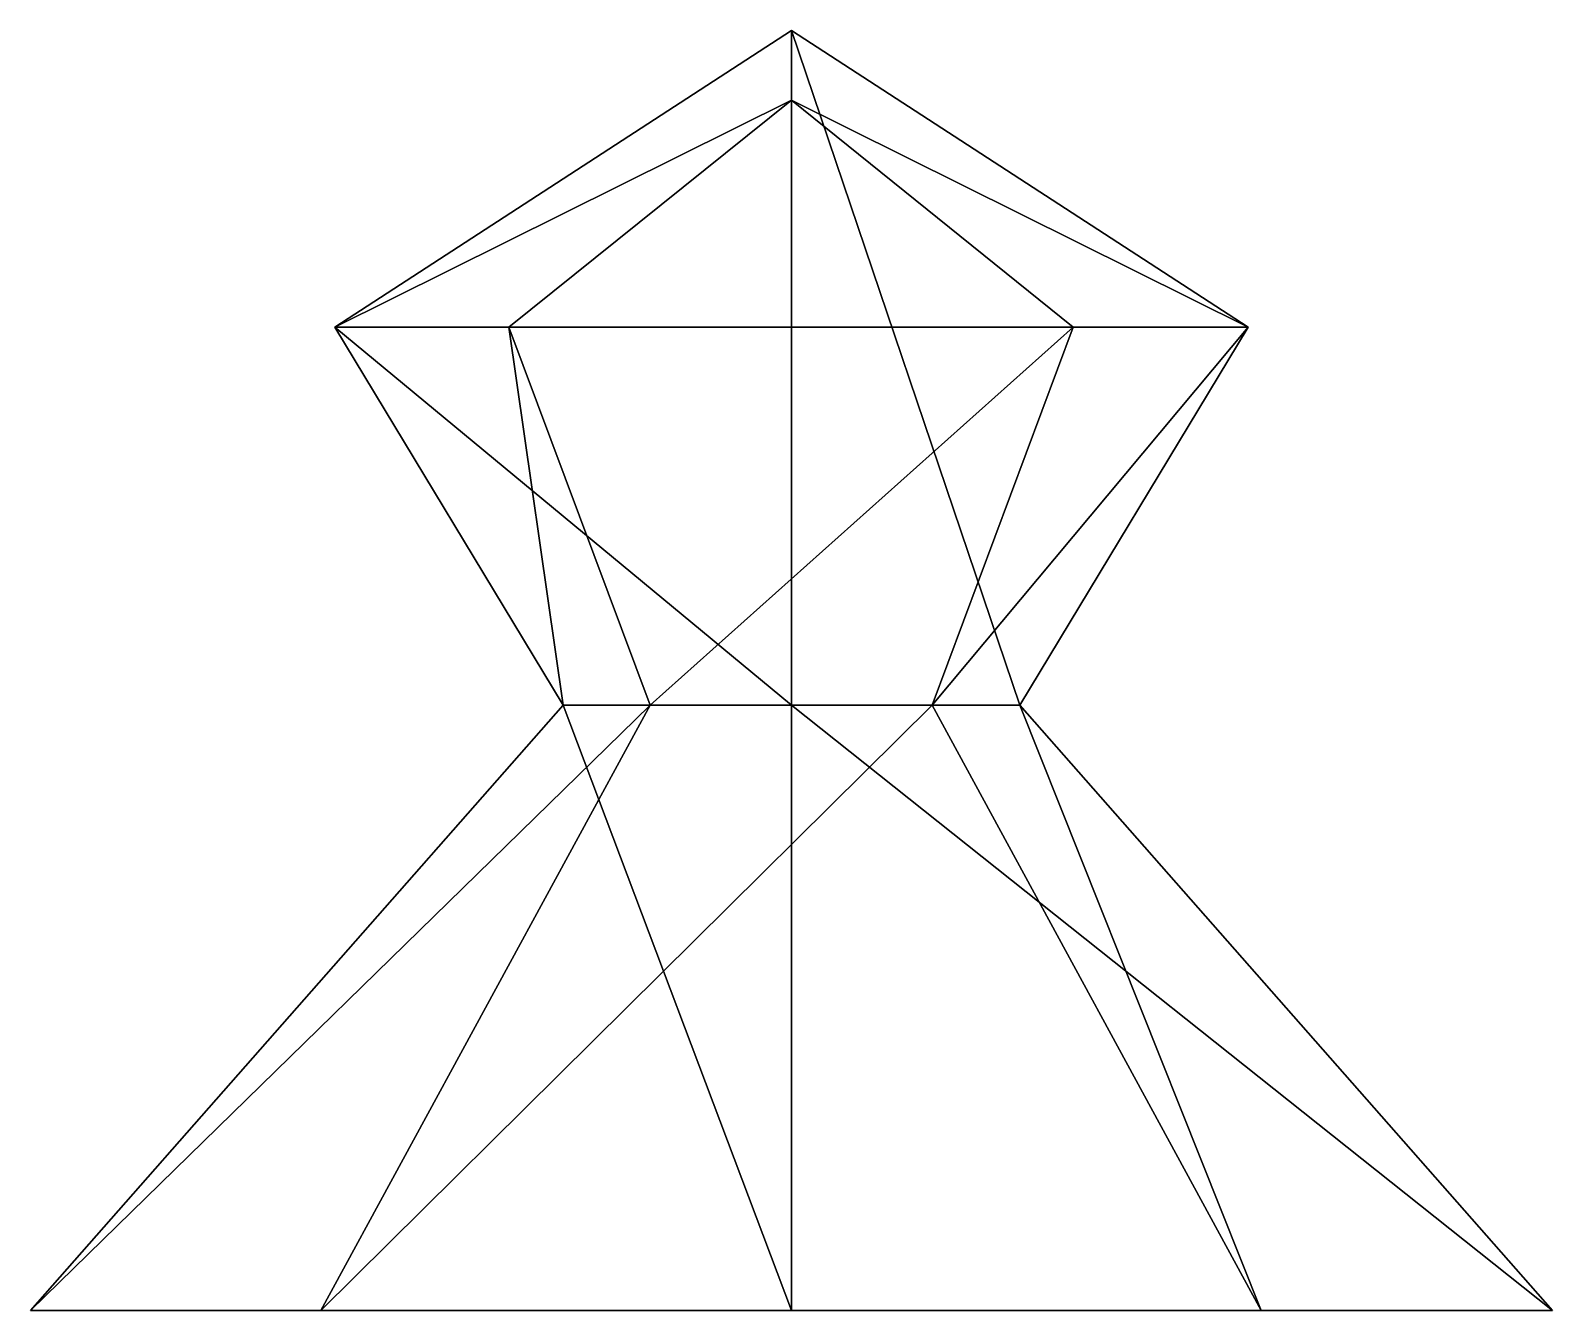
# Model space of a CAD drawing. Header units: metres. Extents: x -1.19 to 1.19, y -1.95 to 0.05.
import ezdxf

# ---------------------------------------------------------------- set-up
doc = ezdxf.new("R2010")
doc.units = ezdxf.units.M

msp = doc.modelspace()

# ---------------------------------------------------------------- linework, layer by layer
at = {"layer": 'Tractortower'}
for points in [[(-0.000229, -1, -0.869303), (-0.713461, -0.409005, -1.012371), (-0.000229, 0.054408, -0.068346)], [(-0.000229, 0.054408, -0.068346), (-0.713461, -0.409005, -1.012371), (-0.000229, -0.054408, -1.244304)], [(0.356525, -1, -1.12876), (-0.000229, 0.054408, -0.068346), (0.713278, -0.409005, -1.013217)], [(0.356525, -1, -1.12876), (-0.000229, -1, -0.869303), (-0.000229, 0.054408, -0.068346)], [(0.713278, -0.409005, -1.013217), (-0.000229, 0.054408, -0.068346), (-0.000229, -0.054408, -1.244304)], [(-0.713461, -0.409005, -1.012371), (-0.441352, -0.409005, -1.850859), (-0.000229, -0.054408, -1.244304)], [(-0.441352, -0.409005, -1.850859), (0.440176, -0.409005, -1.851382), (-0.000229, -0.054408, -1.244304)], [(0.440176, -0.409005, -1.851382), (0.713278, -0.409005, -1.013217), (-0.000229, -0.054408, -1.244304)], [(-0.000229, -1, -0.869303), (-0.356845, -1, -1.128337), (-0.713461, -0.409005, -1.012371)], [(-0.356845, -1, -1.128337), (-0.441352, -0.409005, -1.850859), (-0.713461, -0.409005, -1.012371)], [(-0.356845, -1, -1.128337), (-0.220791, -1, -1.547581), (-0.441352, -0.409005, -1.850859)], [(-0.220791, -1, -1.547581), (0.440176, -0.409005, -1.851382), (-0.441352, -0.409005, -1.850859)], [(-0.220791, -1, -1.547581), (0.219973, -1, -1.547843), (0.440176, -0.409005, -1.851382)], [(0.219973, -1, -1.547843), (0.713278, -0.409005, -1.013217), (0.440176, -0.409005, -1.851382)], [(0.219973, -1, -1.547843), (0.356525, -1, -1.12876), (0.713278, -0.409005, -1.013217)], [(-0.000229, -1.945592, 0.0057), (-1.18895, -1.945592, -0.857749), (-0.356845, -1, -1.128337)], [(-1.18895, -1.945592, -0.857749), (-0.220791, -1, -1.547581), (-0.356845, -1, -1.128337)], [(-1.18895, -1.945592, -0.857749), (-0.735435, -1.945592, -2.255229), (-0.220791, -1, -1.547581)], [(-0.735435, -1.945592, -2.255229), (0.219973, -1, -1.547843), (-0.220791, -1, -1.547581)], [(-0.735435, -1.945592, -2.255229), (0.733779, -1.945592, -2.2561), (0.219973, -1, -1.547843)], [(-0.000229, -1.945592, 0.0057), (-0.356845, -1, -1.128337), (-0.000229, -1, -0.869303)], [(1.18895, -1.945592, -0.859159), (-0.000229, -1, -0.869303), (0.356525, -1, -1.12876)], [(1.18895, -1.945592, -0.859159), (-0.000229, -1.945592, 0.0057), (-0.000229, -1, -0.869303)], [(0.733779, -1.945592, -2.2561), (0.356525, -1, -1.12876), (0.219973, -1, -1.547843)], [(0.733779, -1.945592, -2.2561), (1.18895, -1.945592, -0.859159), (0.356525, -1, -1.12876)]]:
    msp.add_3dface(points, dxfattribs=at)

doc.saveas('drawing.dxf')
